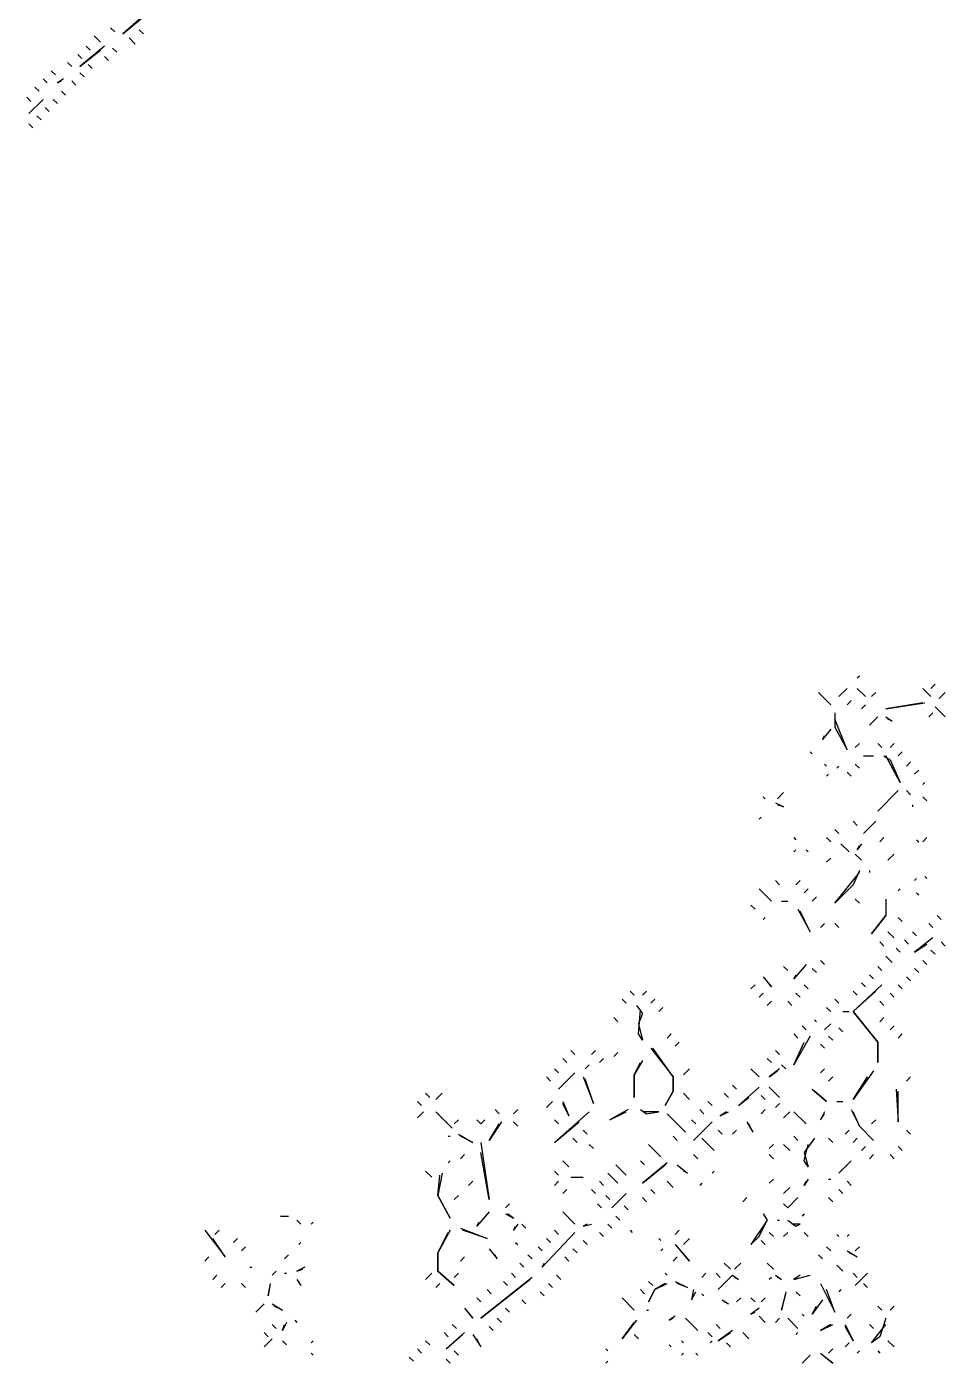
# Model space of a CAD drawing. Extents: x 1 to 2775, y -31 to 2075.
# Drawn here: x 1535.5 to 1610.3, y 719.7 to 828.6 of the extents above; entities that cross this region are included whole.
import ezdxf

# ---------------------------------------------------------------- set-up
doc = ezdxf.new("R2010")
doc.units = 0
doc.layers.add('LINEWORK', color=4, linetype='CONTINUOUS')

msp = doc.modelspace()

# ---------------------------------------------------------------- linework, layer by layer
at = {"layer": 'LINEWORK'}
for points in [[(1547.6667, 832.5), (1547.3333, 831.5), (1543.3333, 828), (1546.3333, 830.5), (1547.6667, 832.3333)], [(1541, 827.8333), (1541.5, 827.3333)], [(1542.3333, 828.5), (1542.6667, 828.1667)], [(1544.6667, 828.3333), (1545, 828)], [(1541.8333, 827), (1539.8333, 825.3333), (1541.5, 826.6667)], [(1540.3333, 827), (1540.6667, 826.6667)], [(1542.5, 826.8333), (1542.8333, 826.5)], [(1543.8333, 827.6667), (1544.3333, 827.1667)], [(1538.8333, 825.6667), (1539.1667, 825.3333)], [(1539.6667, 826.3333), (1540, 826)], [(1541.8333, 826.1667), (1542.1667, 825.8333)], [(1537.5, 825), (1537.8333, 824.6667)], [(1539.8333, 824.8333), (1540.1667, 824.5)], [(1540.5, 825.5), (1540.8333, 825.1667)], [(1536.1667, 823.6667), (1536.5, 823.3333)], [(1536.8333, 824.3333), (1537.1667, 824)], [(1538.5, 824.3333), (1538, 824), (1538.3333, 824.1667)], [(1539.1667, 824.1667), (1539.5, 823.8333)], [(1535.5, 822.8333), (1535.8333, 822.5)], [(1536.8333, 822.6667), (1535.6667, 821.5)], [(1537.6667, 822.6667), (1538, 822.3333)], [(1538.3333, 823.3333), (1538.6667, 823)], [(1536.3333, 821.3333), (1536.6667, 821)], [(1537, 822), (1537.3333, 821.6667)], [(1535.6667, 820.6667), (1536, 820.3333)], [(1603.3333, 775.6667), (1603.1667, 775.5)], [(1602.3333, 774.6667), (1601.6667, 774)], [(1603.1667, 774.6667), (1603.8333, 774)], [(1608.5, 774.6667), (1609.1667, 774), (1608.6667, 774.5)], [(1609.5, 775), (1609.1667, 774.6667)], [(1600, 774.3333), (1601, 773.3333)], [(1602.6667, 773.6667), (1602.3333, 773.3333)], [(1603.8333, 773.3333), (1603.5, 773)], [(1604.6667, 774.3333), (1604.3333, 774)], [(1608.5, 773.5), (1605.5, 773), (1608.6667, 773.5)], [(1610.3333, 774.3333), (1609.8333, 773.8333)], [(1601.3333, 772.6667), (1601.3333, 771.5), (1602.3333, 769.6667), (1601.3333, 772.1667)], [(1604.8333, 772.3333), (1604.1667, 771.6667)], [(1605.5, 772.3333), (1606, 772), (1605.6667, 772.1667)], [(1609.3333, 772.6667), (1609, 772.3333)], [(1609.5, 773.1667), (1610.3333, 772.3333)], [(1601, 771.3333), (1600.3333, 770.5), (1600.5, 770.8333)], [(1603.3333, 770.1667), (1603, 769.8333)], [(1604.8333, 770.1667), (1605.1667, 769.8333)], [(1606.1667, 770.1667), (1605.8333, 769.8333)], [(1599.3333, 769.5), (1599.5, 769.3333)], [(1603.6667, 769.1667), (1604.5, 769.1667)], [(1605.3333, 769.1667), (1605.8333, 768.8333), (1606.6667, 767), (1605.5, 769.1667)], [(1606.8333, 769.5), (1606.5, 769.1667)], [(1600.5, 768.5), (1600.6667, 768.3333)], [(1601.6667, 768.3333), (1601.5, 768.1667)], [(1603, 768.5), (1603.3333, 768.1667)], [(1607.5, 768.6667), (1607.1667, 768.3333)], [(1608.1667, 768), (1607.8333, 767.6667)], [(1600.8333, 767.6667), (1600.6667, 767.5)], [(1602.3333, 767.8333), (1602.6667, 767.5)], [(1608.6667, 767), (1608.5, 766.8333)], [(1595.5, 765.8333), (1595.6667, 765.6667)], [(1597.1667, 766.1667), (1596.6667, 765.6667)], [(1606.5, 766.3333), (1604.8333, 764.6667)], [(1607.1667, 766.3333), (1607.5, 766)], [(1608.5, 765.8333), (1608.8333, 765.5)], [(1596.5, 765.3333), (1597.1667, 765), (1596.6667, 765.1667)], [(1607.6667, 765.1667), (1607.6667, 765)], [(1595.3333, 764.1667), (1595.1667, 764)], [(1602.8333, 763.8333), (1603.1667, 763.5)], [(1604.6667, 763.8333), (1603.6667, 762.8333)], [(1598, 762.5), (1598.1667, 762.3333)], [(1600.6667, 762.5), (1601, 762.1667)], [(1601.3333, 763.1667), (1601.6667, 762.8333)], [(1605.3333, 762.5), (1605, 762.1667)], [(1608.8333, 762.5), (1608.5, 762.1667)], [(1598.1667, 761.5), (1598, 761.3333)], [(1599, 761.5), (1599.1667, 761.3333)], [(1601.8333, 762), (1602.5, 761.3333)], [(1603.5, 762), (1603.1667, 761.5), (1603.3333, 761.8333)], [(1608, 762.3333), (1608.1667, 762.1667)], [(1601, 760.8333), (1600.6667, 760.5)], [(1603, 761.1667), (1603.5, 760.6667)], [(1606.1667, 761.1667), (1605.6667, 760.6667)], [(1603.3333, 759.8333), (1602.8333, 758.6667), (1601.3333, 757.1667), (1603.3333, 759.6667)], [(1604.1667, 759.8333), (1604.1667, 759.6667)], [(1608, 759.1667), (1607.8333, 759)], [(1608.6667, 759.3333), (1608.8333, 759.1667)], [(1595.1667, 758.3333), (1596.1667, 757.3333)], [(1596.5, 759), (1596.8333, 758.6667)], [(1598.5, 759), (1598.1667, 758.6667)], [(1599.1667, 758.3333), (1598.8333, 758)], [(1606.6667, 758.3333), (1606.5, 758.1667)], [(1594.5, 757), (1594.8333, 756.6667)], [(1597, 757.3333), (1597.5, 757.3333)], [(1599.8333, 757.6667), (1599.5, 757.3333)], [(1603, 757.5), (1603.3333, 757.1667)], [(1605.5, 757.5), (1605.5, 756.1667), (1604.3333, 754.6667), (1605.5, 756.1667)], [(1608, 758), (1608.1667, 757.8333)], [(1595.6667, 756), (1595.5, 755.8333)], [(1598.3333, 756.6667), (1599.3333, 754.8333), (1598.5, 756.5)], [(1606.5, 756), (1606.8333, 755.6667)], [(1609.6667, 756.1667), (1610, 755.8333)], [(1600.5, 755.5), (1600.1667, 755.1667)], [(1601.3333, 755.5), (1601.6667, 755.1667)], [(1605.6667, 754.8333), (1606.1667, 754.3333)], [(1607.6667, 754.8333), (1608, 754.5)], [(1609, 755.5), (1609.3333, 755.1667)], [(1605, 754), (1605.3333, 753.6667)], [(1607, 754.1667), (1607.3333, 753.8333)], [(1609.3333, 754.3333), (1607.8333, 753.1667), (1608.8333, 753.8333)], [(1610, 754), (1610.3333, 753.6667)], [(1605.5, 752.8333), (1606, 752.3333)], [(1606.3333, 753.5), (1606.6667, 753.1667)], [(1609.1667, 753.3333), (1609.5, 753)], [(1597.1667, 752), (1597.5, 751.6667)], [(1599, 752.1667), (1598, 751), (1598.1667, 751.3333)], [(1599.5, 751.8333), (1599.8333, 751.5)], [(1600.1667, 752.5), (1600.5, 752.1667)], [(1604.8333, 752), (1605.1667, 751.6667)], [(1607.8333, 751.8333), (1608.1667, 751.5)], [(1608.5, 752.5), (1608.8333, 752.1667)], [(1594.8333, 750.5), (1594.5, 750.1667)], [(1595.5, 751.1667), (1596.1667, 750.3333), (1595.6667, 751)], [(1598.8333, 750.5), (1599.1667, 750.1667)], [(1605.1667, 750.5), (1602.8333, 748.3333), (1604.8333, 745.8333), (1604.8333, 744.1667), (1604.8333, 745.8333), (1602.8333, 748.3333), (1604.6667, 750)], [(1603.5, 750.6667), (1603.8333, 750.3333)], [(1604.1667, 751.3333), (1604.5, 751)], [(1606.5, 750.5), (1606.8333, 750.1667)], [(1607.1667, 751.1667), (1607.5, 750.8333)], [(1584.6667, 750), (1585, 749.6667)], [(1586, 750), (1585.6667, 749.6667)], [(1595.5, 749.8333), (1595.1667, 749.5)], [(1598.1667, 749.8333), (1598.5, 749.5)], [(1602.8333, 750), (1603.1667, 749.6667)], [(1605.8333, 749.8333), (1606.1667, 749.5)], [(1584, 749.3333), (1584.3333, 749)], [(1585.1667, 748.8333), (1585.6667, 748.1667), (1585.3333, 747.3333), (1585.6667, 746), (1585.3333, 746.5), (1585.5, 748.5)], [(1586.6667, 749.3333), (1586.3333, 749)], [(1587.3333, 748.6667), (1587, 748.3333)], [(1596.1667, 749.1667), (1595.8333, 748.8333)], [(1597.5, 749.1667), (1597.8333, 748.8333)], [(1600.6667, 748.6667), (1601, 748.3333)], [(1601.3333, 749.3333), (1601.6667, 749)], [(1602, 748.3333), (1602.5, 748.3333)], [(1605, 749.1667), (1605.3333, 748.8333)], [(1583.3333, 747.8333), (1583.6667, 747.5)], [(1599.6667, 747.6667), (1599.8333, 747.5)], [(1601, 747.3333), (1600.5, 746.8333)], [(1605.3333, 747.8333), (1605, 747.5)], [(1588, 746.5), (1587.6667, 746.1667)], [(1598, 746.5), (1598.3333, 746.1667)], [(1599.3333, 746.3333), (1598, 744), (1598.8333, 745.8333)], [(1598.6667, 747.1667), (1599, 746.8333)], [(1600.8333, 746.3333), (1601.1667, 746)], [(1601.6667, 747), (1602, 746.6667)], [(1606.1667, 747.1667), (1605.8333, 746.8333)], [(1606.8333, 746.5), (1606.5, 746.1667)], [(1579.8333, 745.1667), (1580.1667, 744.8333)], [(1581.8333, 745.1667), (1581.5, 744.8333)], [(1583.6667, 745), (1583.3333, 744.6667)], [(1586.3333, 745.3333), (1588.1667, 743), (1588.1667, 741.8333), (1587.5, 740.6667), (1588.1667, 741.8333), (1588.1667, 743), (1586.5, 745.3333)], [(1588.6667, 745.8333), (1588.3333, 745.5)], [(1596.5, 745.1667), (1596.8333, 744.8333)], [(1600.1667, 745.6667), (1600.5, 745.3333)], [(1579.1667, 744.5), (1579.5, 744.1667)], [(1581.3333, 744), (1581, 743.6667)], [(1582.5, 744.5), (1582.1667, 744.1667)], [(1585.6667, 744.3333), (1585, 743.1667), (1585, 741.3333), (1585, 743.1667), (1585.5, 744.1667)], [(1595.8333, 744.5), (1596.1667, 744.1667)], [(1597, 744), (1597.3333, 743.6667)], [(1577.8333, 743), (1578.1667, 742.6667)], [(1578.5, 743.6667), (1578.8333, 743.3333)], [(1580.1667, 743.3333), (1578.8333, 742), (1580, 743.1667)], [(1580.8333, 743), (1581.6667, 740.8333), (1581, 742.8333)], [(1589.5, 743.6667), (1589, 743.1667)], [(1594.5, 743.6667), (1595.1667, 743)], [(1596.8333, 743.6667), (1596, 743), (1596.6667, 743.5)], [(1600.5, 743.6667), (1600.1667, 743.3333)], [(1601.1667, 743), (1600.8333, 742.6667)], [(1604.5, 743.5), (1602.8333, 741.1667), (1604, 743)], [(1607.5, 743), (1607.1667, 742.6667)], [(1593, 742.3333), (1593.3333, 742)], [(1595.1667, 742.1667), (1593.5, 740.6667), (1594.3333, 741.3333)], [(1596, 742.1667), (1596.8333, 741.3333)], [(1599.5, 742), (1600.6667, 741), (1599.6667, 741.8333)], [(1606.3333, 742), (1606.5, 739.3333), (1606.5, 741.8333)], [(1567.3333, 741), (1567.6667, 740.6667)], [(1568, 741.6667), (1568.3333, 741.3333)], [(1569.3333, 741.6667), (1568.8333, 741.1667)], [(1578.3333, 741), (1577.8333, 740.5)], [(1579.1667, 741), (1579.6667, 739.8333), (1579.1667, 740.8333)], [(1589, 741.6667), (1589.5, 741.1667)], [(1591, 741), (1591.3333, 740.6667)], [(1592.3333, 741.6667), (1592.6667, 741.3333)], [(1595.3333, 741.5), (1595.6667, 741.1667)], [(1596.8333, 740.8333), (1596.5, 740.5)], [(1601.5, 741), (1602, 741)], [(1567.8333, 740.1667), (1567.3333, 739.6667)], [(1568.8333, 740.1667), (1570.1667, 738.8333)], [(1573.6667, 740.3333), (1574, 740)], [(1575.5, 740.3333), (1575.1667, 740)], [(1581.3333, 740.1667), (1578.5, 737.6667), (1580.5, 739.3333)], [(1584.5, 740.3333), (1583, 739.5), (1584.3333, 740.1667)], [(1585.5, 740.3333), (1586, 740), (1587, 740.1667), (1585.6667, 740.1667)], [(1587.6667, 740), (1589.1667, 738.5)], [(1590.3333, 740.3333), (1590.6667, 740)], [(1592.5, 740.1667), (1592, 739.8333), (1592.6667, 740.1667)], [(1595.6667, 740.3333), (1595.3333, 740)], [(1597.6667, 740.1667), (1597.1667, 739.6667)], [(1598, 740.1667), (1599, 739.1667)], [(1600.5, 740.1667), (1600.1667, 739.5), (1600.5, 740)], [(1602.6667, 740.3333), (1603.3333, 739), (1604.5, 737.8333), (1603.3333, 739), (1602.8333, 740.1667)], [(1570.6667, 739.5), (1570.3333, 739.1667)], [(1572.1667, 739.5), (1572.5, 739.1667), (1572.8333, 739.5), (1572.5, 739.1667)], [(1574.1667, 739.3333), (1573.1667, 737.8333), (1574, 739.1667)], [(1575.1667, 739.3333), (1575.5, 739)], [(1578.5, 739.5), (1578.8333, 739.1667)], [(1580.8333, 738.6667), (1581.1667, 738.3333)], [(1589.6667, 739.5), (1590, 739.1667)], [(1591.3333, 739.3333), (1589.8333, 737.8333)], [(1591.8333, 738.6667), (1592.1667, 738.3333)], [(1593.3333, 738.6667), (1593, 738.3333)], [(1594.1667, 739.3333), (1594.6667, 738.5), (1594.3333, 739.1667)], [(1602.5, 738.6667), (1602.1667, 738.3333)], [(1604.6667, 739.5), (1604.3333, 739.1667)], [(1607.1667, 738.6667), (1607.5, 738.3333)], [(1569.8333, 738.1667), (1570, 738.1667)], [(1570.6667, 738.3333), (1571.8333, 737.6667), (1570.8333, 738.1667)], [(1572.5, 737.6667), (1573.1667, 733), (1572.5, 736.8333)], [(1580, 738), (1580.3333, 737.6667)], [(1581.3333, 737.5), (1581.6667, 737.1667)], [(1586.1667, 737.5), (1587.1667, 736.5)], [(1588.1667, 738.1667), (1588.5, 737.8333)], [(1590.5, 738), (1591.5, 737)], [(1596.3333, 737.5), (1596, 737.1667)], [(1597.1667, 737.5), (1597.6667, 737)], [(1598, 738.1667), (1598.3333, 737.8333)], [(1599.6667, 738), (1598.8333, 736.8333), (1599.1667, 735.6667), (1598.8333, 736.1667), (1599.1667, 737.5)], [(1600.8333, 738), (1601.1667, 737.6667)], [(1603.1667, 738), (1602.8333, 737.6667)], [(1571.1667, 736.6667), (1570.8333, 736.3333)], [(1589.8333, 736.6667), (1590.1667, 736.3333)], [(1596, 736.6667), (1596.3333, 736.3333)], [(1603.8333, 737.3333), (1603.5, 737)], [(1604.5, 736.6667), (1604.1667, 736.3333)], [(1605.8333, 736.6667), (1606.1667, 736.3333)], [(1606.5, 737.3333), (1606.8333, 737)], [(1568, 735.3333), (1568.5, 734.8333)], [(1570, 736.1667), (1569.8333, 736)], [(1578.5, 735.3333), (1578.8333, 735)], [(1579.1667, 736.1667), (1579.6667, 735.6667)], [(1583.5, 735.8333), (1584.3333, 735)], [(1585.5, 736.1667), (1585.8333, 735.8333)], [(1587.6667, 736), (1585.6667, 734.3333), (1587.5, 735.8333)], [(1588.5, 735.8333), (1589.3333, 735.1667), (1589, 735.3333)], [(1591.5, 735.3333), (1591.3333, 735.1667)], [(1602.6667, 736.1667), (1601.6667, 735.1667)], [(1569.3333, 735.1667), (1569, 733.3333), (1570, 731.5), (1569, 733.3333), (1569.1667, 735)], [(1571.8333, 734.5), (1571.5, 734.1667)], [(1578.8333, 734.5), (1578.5, 734.1667)], [(1579.8333, 734.8333), (1580.8333, 734.8333)], [(1582.1667, 734.5), (1582.5, 734.1667)], [(1582.8333, 735.1667), (1583.6667, 734.3333)], [(1587.6667, 734.5), (1588.1667, 734)], [(1590.5, 734.3333), (1590.3333, 734.1667)], [(1596.3333, 734.6667), (1596, 734.3333)], [(1599.1667, 734.6667), (1598.8333, 734.1667), (1599, 734.5)], [(1600.8333, 734.6667), (1601, 734.6667)], [(1602.3333, 734.5), (1602.6667, 734.1667)], [(1570.6667, 733.3333), (1570.3333, 733)], [(1579.5, 733.8333), (1579.1667, 733.5)], [(1581.5, 733.8333), (1581.8333, 733.5)], [(1582.6667, 733.3333), (1583, 733)], [(1584.3333, 733.5), (1583.1667, 732.3333)], [(1585.6667, 733.1667), (1586, 732.8333)], [(1586.3333, 733.8333), (1586.6667, 733.5)], [(1594.1667, 733.1667), (1593.8333, 732.8333)], [(1597.6667, 734), (1597.1667, 733.5)], [(1598.3333, 733.1667), (1597.5, 732.3333), (1597.1667, 732.6667), (1597.5, 732.3333)], [(1600.8333, 733.1667), (1601.1667, 732.8333)], [(1601.6667, 733.8333), (1602, 733.5)], [(1573.1667, 732), (1572.1667, 730.8333), (1572.3333, 731.1667)], [(1574.8333, 732.6667), (1574.5, 732.3333)], [(1579.1667, 732), (1580.1667, 731)], [(1582, 732.6667), (1582.3333, 732.3333)], [(1584.1667, 732.5), (1584.5, 732.1667)], [(1556.1667, 731.6667), (1556.8333, 731.6667)], [(1557.5, 731.3333), (1557.8333, 731)], [(1558.8333, 731.1667), (1558.6667, 731)], [(1574.5, 731.8333), (1575.1667, 731.5), (1574.6667, 731.8333)], [(1575.5, 731), (1575.1667, 730.5), (1575.3333, 730.8333)], [(1575.8333, 731), (1576.1667, 730.6667)], [(1581.1667, 731), (1580.8333, 730.8333), (1581.5, 731)], [(1582.8333, 731), (1583.1667, 730.6667)], [(1583.5, 731.6667), (1583.8333, 731.3333)], [(1595.5, 731.8333), (1595.8333, 731.3333), (1594.5, 729.3333), (1595.1667, 730), (1595.8333, 731.3333), (1595.6667, 731.6667)], [(1596.6667, 731.3333), (1596.8333, 731.3333)], [(1597.5, 731.3333), (1598.1667, 730.8333), (1598.5, 731), (1597.8333, 731)], [(1598.8333, 731.8333), (1598.6667, 731.6667)], [(1550, 730.5), (1551.6667, 728.3333), (1550.6667, 729.8333)], [(1551.1667, 730.5), (1550.8333, 730.1667)], [(1552.6667, 729.8333), (1552.3333, 729.5)], [(1570, 730.5), (1569, 728.6667), (1569, 727.1667), (1570.3333, 726), (1569, 727.1667), (1569, 728.6667), (1569.8333, 730.3333)], [(1570.8333, 730.6667), (1573, 729.8333), (1571, 730.5)], [(1580.1667, 730.3333), (1577.5, 727.5), (1577.6667, 727.8333)], [(1577.8333, 729.8333), (1578.1667, 729.5)], [(1578.5, 730.5), (1578.8333, 730.1667)], [(1582.1667, 730.3333), (1582.5, 730)], [(1584.6667, 730.5), (1584.8333, 730.3333)], [(1587, 729.8333), (1587.1667, 729.6667)], [(1588.6667, 730.5), (1588.3333, 730.1667)], [(1589.5, 729.8333), (1589, 729.3333)], [(1596, 730.3333), (1596.3333, 730)], [(1597.5, 730.3333), (1597.1667, 730)], [(1598.8333, 730.3333), (1599.1667, 730)], [(1601.5, 730.1667), (1601.6667, 730)], [(1602.5, 730.1667), (1602.3333, 730)], [(1553.3333, 729.1667), (1553, 728.8333)], [(1557.8333, 729.5), (1557.6667, 729.3333)], [(1573.1667, 729), (1573.8333, 728.1667), (1573.6667, 728.5)], [(1575.3333, 729.5), (1575.5, 729.3333)], [(1577.1667, 729.1667), (1577.5, 728.8333)], [(1580, 729), (1580.3333, 728.6667)], [(1580.8333, 729.6667), (1581.1667, 729.3333)], [(1587.3333, 729), (1587.1667, 728.8333)], [(1588.3333, 729.3333), (1589.5, 728), (1588.6667, 729)], [(1595.3333, 729.6667), (1595.6667, 729.3333)], [(1600.6667, 729.1667), (1601, 728.8333)], [(1602.3333, 728.8333), (1603.1667, 728.3333), (1602.5, 728.6667)], [(1603.3333, 729.1667), (1603, 728.8333)], [(1550.3333, 728.3333), (1550, 728)], [(1556.8333, 728.5), (1556.5, 728.1667)], [(1571.1667, 728.3333), (1570.8333, 728)], [(1575.6667, 727.8333), (1576, 727.5)], [(1576.3333, 728.5), (1576.6667, 728.1667)], [(1579.3333, 728.3333), (1579.6667, 728)], [(1588.5, 728.3333), (1588.1667, 728)], [(1592.3333, 727.8333), (1592.8333, 727.3333)], [(1593.6667, 727.8333), (1593.1667, 727.3333)], [(1595.8333, 727.8333), (1596.3333, 727.3333)], [(1600, 728.5), (1600.3333, 728.1667)], [(1601.5, 727.6667), (1602, 727.1667)], [(1551, 726.8333), (1550.6667, 726.5)], [(1553.6667, 727.5), (1553.8333, 727.5)], [(1555.8333, 727.1667), (1555.5, 726.8333)], [(1556.5, 727), (1556.6667, 727)], [(1558.1667, 727.5), (1557.5, 727.1667), (1558, 727.3333)], [(1557.5, 726.5), (1557.8333, 726), (1557.6667, 726.3333)], [(1568.5, 727), (1568, 726.5)], [(1570.6667, 727), (1570.3333, 726.6667)], [(1576.6667, 726.6667), (1572.5, 723.3333), (1576.5, 726.5)], [(1575, 727), (1575.3333, 726.6667)], [(1578.6667, 726.8333), (1579, 726.5)], [(1587.5, 727), (1587.6667, 726.8333)], [(1590.8333, 727), (1590.5, 726.6667)], [(1591.6667, 727), (1592, 726.6667)], [(1593, 726.8333), (1591.8333, 725.6667), (1593, 726.8333), (1593.5, 726.5), (1593.1667, 726.6667)], [(1596.1667, 726.6667), (1596, 726.5)], [(1596.5, 726.8333), (1597, 726.5), (1596.6667, 726.6667)], [(1598.5, 726.8333), (1598, 726.5), (1599.3333, 726.8333)], [(1602.8333, 727), (1603.1667, 726.6667)], [(1604, 727), (1603, 726)], [(1551.6667, 726.1667), (1551.3333, 725.8333)], [(1553, 726.1667), (1553.3333, 725.8333)], [(1555.3333, 726.1667), (1555.1667, 725.1667), (1555.3333, 726)], [(1569.1667, 726.1667), (1568.8333, 725.8333)], [(1573, 725.6667), (1573.3333, 725.3333)], [(1574.3333, 726.3333), (1574.6667, 726)], [(1577.3333, 725.5), (1577.6667, 725.1667)], [(1578, 726.1667), (1578.3333, 725.8333)], [(1585.5, 725.6667), (1585.8333, 725.3333)], [(1586.1667, 726.3333), (1586.5, 726)], [(1587.5, 726.1667), (1586.6667, 725.6667), (1586.1667, 724.6667), (1586.6667, 725.6667), (1587.6667, 726.1667)], [(1588.3333, 726.3333), (1589.3333, 725.8333), (1588.5, 726.1667)], [(1589.8333, 725.6667), (1589.6667, 724.8333), (1590, 725.5)], [(1597.3333, 725.5), (1597, 724), (1597.3333, 725.3333)], [(1598.1667, 725.5), (1598.5, 725.1667)], [(1600.1667, 726.1667), (1601.3333, 723.8333), (1600.6667, 725.6667)], [(1601.8333, 725.6667), (1601.6667, 725.5)], [(1603.6667, 726.1667), (1604, 725.8333)], [(1554.8333, 724.5), (1554.1667, 723.8333)], [(1555.5, 724.5), (1556.3333, 724), (1555.6667, 724.3333)], [(1572.1667, 725), (1572.5, 724.6667)], [(1575.8333, 724.8333), (1576.1667, 724.5)], [(1584, 725), (1585, 724)], [(1590.5, 725.3333), (1590.6667, 725.1667)], [(1592.1667, 724.8333), (1592.6667, 724.5), (1592.3333, 724.6667)], [(1593.6667, 725), (1593.3333, 724.6667)], [(1594.5, 725), (1594.8333, 724.6667)], [(1595.6667, 725), (1595.3333, 724.6667)], [(1600.3333, 724.8333), (1599.5, 723.6667), (1599.8333, 724.3333)], [(1604.8333, 724.3333), (1605.1667, 724)], [(1606.1667, 724.3333), (1605.8333, 724)], [(1571.1667, 724.1667), (1571.8333, 723.3333), (1571.3333, 724)], [(1573.8333, 723.3333), (1574.1667, 723)], [(1574.5, 724.1667), (1574.8333, 723.8333)], [(1586, 724), (1586.1667, 724)], [(1588.3333, 723.5), (1587.8333, 723.1667), (1588.1667, 723.3333)], [(1589.1667, 723.3333), (1590.1667, 722.3333)], [(1595.1667, 724.1667), (1594.5, 723.6667), (1594.8333, 723.8333)], [(1595.1667, 723.5), (1595.6667, 723)], [(1596.8333, 723.3333), (1596.5, 723)], [(1597.5, 723.3333), (1598.3333, 722.5)], [(1598.6667, 723.6667), (1598.8333, 723.5)], [(1602.6667, 723.6667), (1602.3333, 723.3333)], [(1605.5, 723.3333), (1605, 721.8333), (1604.3333, 721.3333), (1605.5, 722.8333)], [(1554.8333, 722.1667), (1555.1667, 721.8333)], [(1555.5, 722.8333), (1555.8333, 722.5)], [(1556.6667, 723), (1556.3333, 722.3333), (1556.5, 722.8333)], [(1557.3333, 723.1667), (1557.5, 723)], [(1569.5, 722.1667), (1569.8333, 721.8333)], [(1571.1667, 722.1667), (1569.6667, 720.8333), (1571, 722)], [(1570.1667, 722.8333), (1570.5, 722.5)], [(1573.1667, 722.6667), (1573.5, 722.3333)], [(1585.1667, 723.1667), (1584, 721.6667), (1585, 723)], [(1591, 722.1667), (1591.3333, 721.8333)], [(1591.6667, 722.8333), (1592, 722.5)], [(1593, 722.3333), (1591.8333, 721.5), (1592.8333, 722.1667)], [(1593.8333, 722.1667), (1594.3333, 721.6667)], [(1598.3333, 722.1667), (1598.1667, 722)], [(1601, 722.8333), (1600.1667, 722.3333), (1601.1667, 722.8333)], [(1602.1667, 722.8333), (1602.8333, 721.5), (1602.1667, 722.6667)], [(1604.1667, 722.8333), (1604.5, 722.5)], [(1555.5, 721.6667), (1554.8333, 721)], [(1556.3333, 721.5), (1556.6667, 721.1667)], [(1558.8333, 721.5), (1558.6667, 721.3333)], [(1568, 721.5), (1568.3333, 721.1667)], [(1571.8333, 722), (1572.5, 721), (1572.1667, 721.6667)], [(1585, 722), (1585.3333, 721.6667)], [(1587.8333, 721.1667), (1588, 721)], [(1588.8333, 721.5), (1589, 721.3333)], [(1591.3333, 721.5), (1591.1667, 721.3333)], [(1592.5, 721.3333), (1592.8333, 721)], [(1602.5, 721.3333), (1602.1667, 721)], [(1605.6667, 721.5), (1606.1667, 721)], [(1558.6667, 720.5), (1558.8333, 720.3333)], [(1566.6667, 720.1667), (1567, 719.8333)], [(1567.3333, 720.8333), (1567.6667, 720.5)], [(1569.6667, 720), (1570, 719.6667)], [(1570.3333, 720.6667), (1570.6667, 720.3333)], [(1582.6667, 720.8333), (1582.8333, 720.6667)], [(1589, 720.5), (1588.8333, 720.3333)], [(1590, 720.5), (1590.1667, 720.3333)], [(1599.3333, 720.3333), (1598.6667, 719.6667)], [(1600.1667, 720.5), (1601.1667, 719.6667), (1600.3333, 720.3333)], [(1601.1667, 720.8333), (1600.8333, 720.5)], [(1603.3333, 720.6667), (1603.1667, 720.5)], [(1604.8333, 720.6667), (1605, 720.5)], [(1582.8333, 719.8333), (1582.6667, 719.6667)]]:
    msp.add_lwpolyline(points, dxfattribs=at)

doc.saveas('drawing.dxf')
